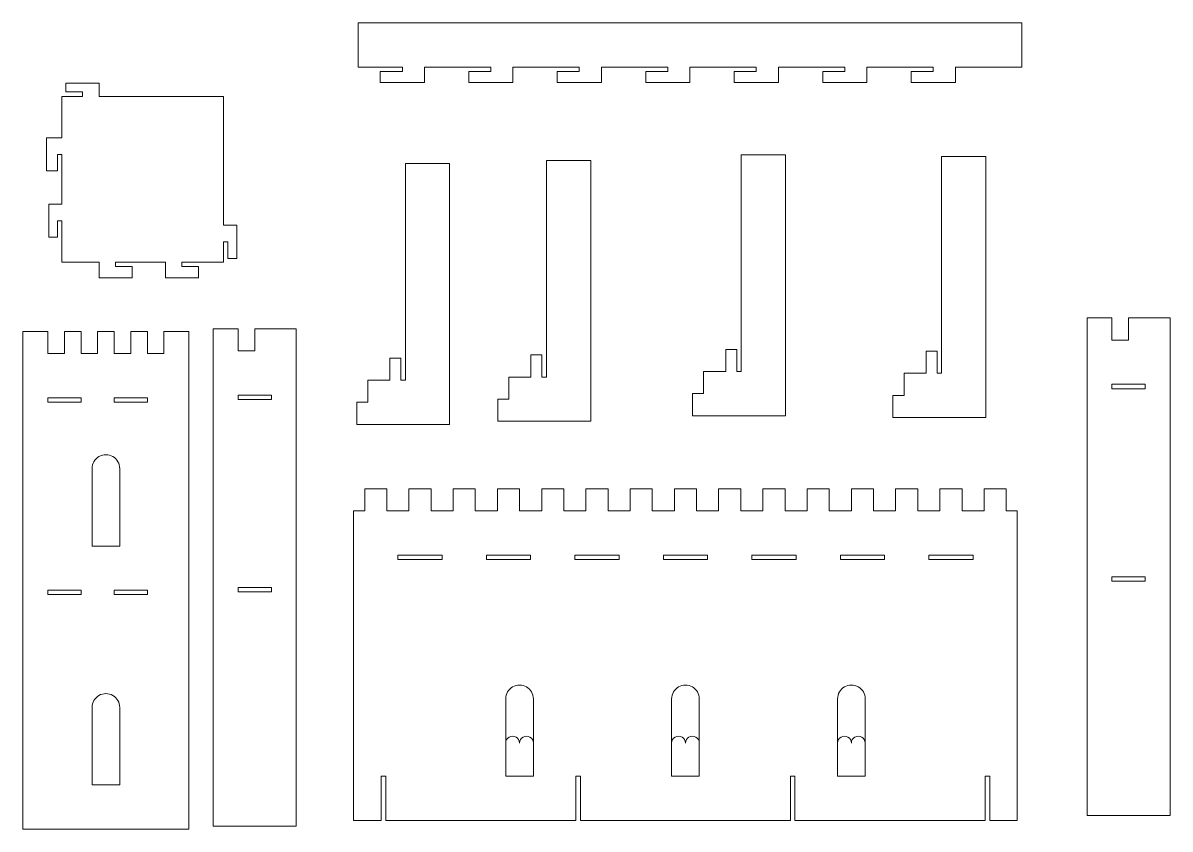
# Model space of a CAD drawing. Header units: millimetres. Extents: x -2182 to 2167, y -566 to 406.
# Drawn here: x -81 to 956, y -330 to 399 of the extents above; entities that cross this region are included whole.
import ezdxf

# ---------------------------------------------------------------- set-up
doc = ezdxf.new("R2010")
doc.units = ezdxf.units.MM
doc.header["$MEASUREMENT"] = 0
doc.layers.add('layer 1', color=7, linetype='Continuous')

msp = doc.modelspace()

# ---------------------------------------------------------------- linework, layer by layer
at = {"layer": 'layer 1', "lineweight": 9}
for points, knots in [([(821.9358, 359.0059), (821.9358, 359.0059), (821.9358, 399.0059), (821.9358, 399.0059), (821.9358, 399.0059), (821.9358, 399.0059), (221.9358, 399.0059), (221.9358, 399.0059), (221.9358, 399.0059), (221.9358, 399.0059), (221.9358, 359.0059), (221.9358, 359.0059), (221.9358, 359.0059), (221.9358, 359.0059), (261.9358, 359.0059), (261.9358, 359.0059), (261.9358, 359.0059), (261.9358, 359.0059), (261.9358, 355.0059), (261.9358, 355.0059), (261.9358, 355.0059), (261.9358, 355.0059), (241.9358, 355.0059), (241.9358, 355.0059), (241.9358, 355.0059), (241.9358, 355.0059), (241.9358, 345.0059), (241.9358, 345.0059), (241.9358, 345.0059), (241.9358, 345.0059), (281.9358, 345.0059), (281.9358, 345.0059), (281.9358, 345.0059), (281.9358, 345.0059), (281.9358, 359.0059), (281.9358, 359.0059), (281.9358, 359.0059), (281.9358, 359.0059), (341.9358, 359.0059), (341.9358, 359.0059), (341.9358, 359.0059), (341.9358, 359.0059), (341.9358, 355.0059), (341.9358, 355.0059), (341.9358, 355.0059), (341.9358, 355.0059), (321.9358, 355.0059), (321.9358, 355.0059), (321.9358, 355.0059), (321.9358, 355.0059), (321.9358, 345.0059), (321.9358, 345.0059), (321.9358, 345.0059), (321.9358, 345.0059), (361.9358, 345.0059), (361.9358, 345.0059), (361.9358, 345.0059), (361.9358, 345.0059), (361.9358, 359.0059), (361.9358, 359.0059), (361.9358, 359.0059), (361.9358, 359.0059), (421.9358, 359.0059), (421.9358, 359.0059), (421.9358, 359.0059), (421.9358, 359.0059), (421.9358, 355.0059), (421.9358, 355.0059), (421.9358, 355.0059), (421.9358, 355.0059), (401.9358, 355.0059), (401.9358, 355.0059), (401.9358, 355.0059), (401.9358, 355.0059), (401.9358, 345.0059), (401.9358, 345.0059), (401.9358, 345.0059), (401.9358, 345.0059), (441.9358, 345.0059), (441.9358, 345.0059), (441.9358, 345.0059), (441.9358, 345.0059), (441.9358, 359.0059), (441.9358, 359.0059), (441.9358, 359.0059), (441.9358, 359.0059), (501.9358, 359.0059), (501.9358, 359.0059), (501.9358, 359.0059), (501.9358, 359.0059), (501.9358, 355.0059), (501.9358, 355.0059), (501.9358, 355.0059), (501.9358, 355.0059), (481.9358, 355.0059), (481.9358, 355.0059), (481.9358, 355.0059), (481.9358, 355.0059), (481.9358, 345.0059), (481.9358, 345.0059), (481.9358, 345.0059), (481.9358, 345.0059), (521.9358, 345.0059), (521.9358, 345.0059), (521.9358, 345.0059), (521.9358, 345.0059), (521.9358, 359.0059), (521.9358, 359.0059), (521.9358, 359.0059), (521.9358, 359.0059), (581.9358, 359.0059), (581.9358, 359.0059), (581.9358, 359.0059), (581.9358, 359.0059), (581.9358, 355.0059), (581.9358, 355.0059), (581.9358, 355.0059), (581.9358, 355.0059), (561.9358, 355.0059), (561.9358, 355.0059), (561.9358, 355.0059), (561.9358, 355.0059), (561.9358, 345.0059), (561.9358, 345.0059), (561.9358, 345.0059), (561.9358, 345.0059), (601.9358, 345.0059), (601.9358, 345.0059), (601.9358, 345.0059), (601.9358, 345.0059), (601.9358, 359.0059), (601.9358, 359.0059), (601.9358, 359.0059), (601.9358, 359.0059), (661.9358, 359.0059), (661.9358, 359.0059), (661.9358, 359.0059), (661.9358, 359.0059), (661.9358, 355.0059), (661.9358, 355.0059), (661.9358, 355.0059), (661.9358, 355.0059), (641.9358, 355.0059), (641.9358, 355.0059), (641.9358, 355.0059), (641.9358, 355.0059), (641.9358, 345.0059), (641.9358, 345.0059), (641.9358, 345.0059), (641.9358, 345.0059), (681.9358, 345.0059), (681.9358, 345.0059), (681.9358, 345.0059), (681.9358, 345.0059), (681.9358, 359.0059), (681.9358, 359.0059), (681.9358, 359.0059), (681.9358, 359.0059), (741.9358, 359.0059), (741.9358, 359.0059), (741.9358, 359.0059), (741.9358, 359.0059), (741.9358, 355.0059), (741.9358, 355.0059), (741.9358, 355.0059), (741.9358, 355.0059), (721.9358, 355.0059), (721.9358, 355.0059), (721.9358, 355.0059), (721.9358, 355.0059), (721.9358, 345.0059), (721.9358, 345.0059), (721.9358, 345.0059), (721.9358, 345.0059), (761.9358, 345.0059), (761.9358, 345.0059), (761.9358, 345.0059), (761.9358, 345.0059), (761.9358, 359.0059), (761.9358, 359.0059), (761.9358, 359.0059), (761.9358, 359.0059), (821.9358, 359.0059), (821.9358, 359.0059)], [0, 0, 0, 0, 0.021276596, 0.021276596, 0.021276596, 0.021276596, 0.042553191, 0.042553191, 0.042553191, 0.042553191, 0.063829787, 0.063829787, 0.063829787, 0.063829787, 0.085106383, 0.085106383, 0.085106383, 0.085106383, 0.106382979, 0.106382979, 0.106382979, 0.106382979, 0.127659574, 0.127659574, 0.127659574, 0.127659574, 0.14893617, 0.14893617, 0.14893617, 0.14893617, 0.170212766, 0.170212766, 0.170212766, 0.170212766, 0.191489362, 0.191489362, 0.191489362, 0.191489362, 0.212765957, 0.212765957, 0.212765957, 0.212765957, 0.234042553, 0.234042553, 0.234042553, 0.234042553, 0.255319149, 0.255319149, 0.255319149, 0.255319149, 0.276595745, 0.276595745, 0.276595745, 0.276595745, 0.29787234, 0.29787234, 0.29787234, 0.29787234, 0.319148936, 0.319148936, 0.319148936, 0.319148936, 0.340425532, 0.340425532, 0.340425532, 0.340425532, 0.361702128, 0.361702128, 0.361702128, 0.361702128, 0.382978723, 0.382978723, 0.382978723, 0.382978723, 0.404255319, 0.404255319, 0.404255319, 0.404255319, 0.425531915, 0.425531915, 0.425531915, 0.425531915, 0.446808511, 0.446808511, 0.446808511, 0.446808511, 0.468085106, 0.468085106, 0.468085106, 0.468085106, 0.489361702, 0.489361702, 0.489361702, 0.489361702, 0.510638298, 0.510638298, 0.510638298, 0.510638298, 0.531914894, 0.531914894, 0.531914894, 0.531914894, 0.553191489, 0.553191489, 0.553191489, 0.553191489, 0.574468085, 0.574468085, 0.574468085, 0.574468085, 0.595744681, 0.595744681, 0.595744681, 0.595744681, 0.617021277, 0.617021277, 0.617021277, 0.617021277, 0.638297872, 0.638297872, 0.638297872, 0.638297872, 0.659574468, 0.659574468, 0.659574468, 0.659574468, 0.680851064, 0.680851064, 0.680851064, 0.680851064, 0.70212766, 0.70212766, 0.70212766, 0.70212766, 0.723404255, 0.723404255, 0.723404255, 0.723404255, 0.744680851, 0.744680851, 0.744680851, 0.744680851, 0.765957447, 0.765957447, 0.765957447, 0.765957447, 0.787234043, 0.787234043, 0.787234043, 0.787234043, 0.808510638, 0.808510638, 0.808510638, 0.808510638, 0.829787234, 0.829787234, 0.829787234, 0.829787234, 0.85106383, 0.85106383, 0.85106383, 0.85106383, 0.872340426, 0.872340426, 0.872340426, 0.872340426, 0.893617021, 0.893617021, 0.893617021, 0.893617021, 0.914893617, 0.914893617, 0.914893617, 0.914893617, 0.936170213, 0.936170213, 0.936170213, 0.936170213, 0.957446809, 0.957446809, 0.957446809, 0.957446809, 1, 1, 1, 1]), ([(100.2419, 332.6045), (100.2419, 332.6045), (-12.2581, 332.6045), (-12.2581, 332.6045), (-12.2581, 332.6045), (-12.2581, 332.6045), (-12.2581, 344.6045), (-12.2581, 344.6045), (-12.2581, 344.6045), (-12.2581, 344.6045), (-42.2581, 344.6045), (-42.2581, 344.6045), (-42.2581, 344.6045), (-42.2581, 344.6045), (-42.2581, 336.6045), (-42.2581, 336.6045), (-42.2581, 336.6045), (-42.2581, 336.6045), (-27.2581, 336.6045), (-27.2581, 336.6045), (-27.2581, 336.6045), (-27.2581, 336.6045), (-27.2581, 332.6045), (-27.2581, 332.6045), (-27.2581, 332.6045), (-27.2581, 332.6045), (-45.7581, 332.6045), (-45.7581, 332.6045), (-45.7581, 332.6045), (-45.7581, 332.6045), (-45.7581, 295.1045), (-45.7581, 295.1045), (-45.7581, 295.1045), (-45.7581, 295.1045), (-59.7581, 295.1045), (-59.7581, 295.1045), (-59.7581, 295.1045), (-59.7581, 295.1045), (-59.7581, 265.1045), (-59.7581, 265.1045), (-59.7581, 265.1045), (-59.7581, 265.1045), (-49.7581, 265.1045), (-49.7581, 265.1045), (-49.7581, 265.1045), (-49.7581, 265.1045), (-49.7581, 280.1045), (-49.7581, 280.1045), (-49.7581, 280.1045), (-49.7581, 280.1045), (-45.7581, 280.1045), (-45.7581, 280.1045), (-45.7581, 280.1045), (-45.7581, 280.1045), (-45.7581, 235.1045), (-45.7581, 235.1045), (-45.7581, 235.1045), (-45.7581, 235.1045), (-57.7581, 235.1045), (-57.7581, 235.1045), (-57.7581, 235.1045), (-57.7581, 235.1045), (-57.7581, 205.1045), (-57.7581, 205.1045), (-57.7581, 205.1045), (-57.7581, 205.1045), (-49.7581, 205.1045), (-49.7581, 205.1045), (-49.7581, 205.1045), (-49.7581, 205.1045), (-49.7581, 220.1045), (-49.7581, 220.1045), (-49.7581, 220.1045), (-49.7581, 220.1045), (-45.7581, 220.1045), (-45.7581, 220.1045), (-45.7581, 220.1045), (-45.7581, 220.1045), (-45.7581, 182.6045), (-45.7581, 182.6045), (-45.7581, 182.6045), (-45.7581, 182.6045), (-12.2581, 182.6045), (-12.2581, 182.6045), (-12.2581, 182.6045), (-12.2581, 182.6045), (-12.2581, 168.6045), (-12.2581, 168.6045), (-12.2581, 168.6045), (-12.2581, 168.6045), (17.7419, 168.6045), (17.7419, 168.6045), (17.7419, 168.6045), (17.7419, 168.6045), (17.7419, 178.6045), (17.7419, 178.6045), (17.7419, 178.6045), (17.7419, 178.6045), (2.7419, 178.6045), (2.7419, 178.6045), (2.7419, 178.6045), (2.7419, 178.6045), (2.7419, 182.6045), (2.7419, 182.6045), (2.7419, 182.6045), (2.7419, 182.6045), (47.7419, 182.6045), (47.7419, 182.6045), (47.7419, 182.6045), (47.7419, 182.6045), (47.7419, 168.6045), (47.7419, 168.6045), (47.7419, 168.6045), (47.7419, 168.6045), (77.7419, 168.6045), (77.7419, 168.6045), (77.7419, 168.6045), (77.7419, 168.6045), (77.7419, 178.6045), (77.7419, 178.6045), (77.7419, 178.6045), (77.7419, 178.6045), (62.7419, 178.6045), (62.7419, 178.6045), (62.7419, 178.6045), (62.7419, 178.6045), (62.7419, 182.6045), (62.7419, 182.6045), (62.7419, 182.6045), (62.7419, 182.6045), (100.2419, 182.6045), (100.2419, 182.6045), (100.2419, 182.6045), (100.2419, 182.6045), (100.2419, 201.1045), (100.2419, 201.1045), (100.2419, 201.1045), (100.2419, 201.1045), (104.2419, 201.1045), (104.2419, 201.1045), (104.2419, 201.1045), (104.2419, 201.1045), (104.2419, 186.1045), (104.2419, 186.1045), (104.2419, 186.1045), (104.2419, 186.1045), (112.2419, 186.1045), (112.2419, 186.1045), (112.2419, 186.1045), (112.2419, 186.1045), (112.2419, 216.1045), (112.2419, 216.1045), (112.2419, 216.1045), (112.2419, 216.1045), (100.2419, 216.1045), (100.2419, 216.1045), (100.2419, 216.1045), (100.2419, 216.1045), (100.2419, 332.6045), (100.2419, 332.6045)], [0, 0, 0, 0, 0.024390244, 0.024390244, 0.024390244, 0.024390244, 0.048780488, 0.048780488, 0.048780488, 0.048780488, 0.073170732, 0.073170732, 0.073170732, 0.073170732, 0.097560976, 0.097560976, 0.097560976, 0.097560976, 0.12195122, 0.12195122, 0.12195122, 0.12195122, 0.146341463, 0.146341463, 0.146341463, 0.146341463, 0.170731707, 0.170731707, 0.170731707, 0.170731707, 0.195121951, 0.195121951, 0.195121951, 0.195121951, 0.219512195, 0.219512195, 0.219512195, 0.219512195, 0.243902439, 0.243902439, 0.243902439, 0.243902439, 0.268292683, 0.268292683, 0.268292683, 0.268292683, 0.292682927, 0.292682927, 0.292682927, 0.292682927, 0.317073171, 0.317073171, 0.317073171, 0.317073171, 0.341463415, 0.341463415, 0.341463415, 0.341463415, 0.365853659, 0.365853659, 0.365853659, 0.365853659, 0.390243902, 0.390243902, 0.390243902, 0.390243902, 0.414634146, 0.414634146, 0.414634146, 0.414634146, 0.43902439, 0.43902439, 0.43902439, 0.43902439, 0.463414634, 0.463414634, 0.463414634, 0.463414634, 0.487804878, 0.487804878, 0.487804878, 0.487804878, 0.512195122, 0.512195122, 0.512195122, 0.512195122, 0.536585366, 0.536585366, 0.536585366, 0.536585366, 0.56097561, 0.56097561, 0.56097561, 0.56097561, 0.585365854, 0.585365854, 0.585365854, 0.585365854, 0.609756098, 0.609756098, 0.609756098, 0.609756098, 0.634146341, 0.634146341, 0.634146341, 0.634146341, 0.658536585, 0.658536585, 0.658536585, 0.658536585, 0.682926829, 0.682926829, 0.682926829, 0.682926829, 0.707317073, 0.707317073, 0.707317073, 0.707317073, 0.731707317, 0.731707317, 0.731707317, 0.731707317, 0.756097561, 0.756097561, 0.756097561, 0.756097561, 0.780487805, 0.780487805, 0.780487805, 0.780487805, 0.804878049, 0.804878049, 0.804878049, 0.804878049, 0.829268293, 0.829268293, 0.829268293, 0.829268293, 0.853658537, 0.853658537, 0.853658537, 0.853658537, 0.87804878, 0.87804878, 0.87804878, 0.87804878, 0.902439024, 0.902439024, 0.902439024, 0.902439024, 0.926829268, 0.926829268, 0.926829268, 0.926829268, 0.951219512, 0.951219512, 0.951219512, 0.951219512, 1, 1, 1, 1]), ([(262.6624, 75.9715), (262.6624, 75.9715), (264.6624, 75.9715), (264.6624, 75.9715), (264.6624, 75.9715), (264.6624, 75.9715), (260.6624, 75.9715), (260.6624, 75.9715), (260.6624, 75.9715), (260.6624, 75.9715), (260.6624, 95.9715), (260.6624, 95.9715), (260.6624, 95.9715), (260.6624, 95.9715), (250.6624, 95.9715), (250.6624, 95.9715), (250.6624, 95.9715), (250.6624, 95.9715), (250.6624, 75.9715), (250.6624, 75.9715), (250.6624, 75.9715), (250.6624, 75.9715), (230.6624, 75.9715), (230.6624, 75.9715), (230.6624, 75.9715), (230.6624, 75.9715), (230.6624, 55.9715), (230.6624, 55.9715), (230.6624, 55.9715), (230.6624, 55.9715), (220.6624, 55.9715), (220.6624, 55.9715), (220.6624, 55.9715), (220.6624, 55.9715), (220.6624, 35.9715), (220.6624, 35.9715), (220.6624, 35.9715), (220.6624, 35.9715), (262.6624, 35.9715), (262.6624, 35.9715), (262.6624, 35.9715), (262.6624, 35.9715), (264.6624, 35.9715), (264.6624, 35.9715), (264.6624, 35.9715), (264.6624, 35.9715), (304.6624, 35.9715), (304.6624, 35.9715), (304.6624, 35.9715), (304.6624, 35.9715), (304.6624, 271.9715), (304.6624, 271.9715), (304.6624, 271.9715), (304.6624, 271.9715), (264.6624, 271.9715), (264.6624, 271.9715), (264.6624, 271.9715), (264.6624, 271.9715), (264.6624, 95.9715), (264.6624, 95.9715), (264.6624, 95.9715), (264.6624, 95.9715), (264.6624, 75.9715), (264.6624, 75.9715), (264.6624, 75.9715), (264.6624, 75.9715), (262.6624, 75.9715), (262.6624, 75.9715)], [0, 0, 0, 0, 0.055555556, 0.055555556, 0.055555556, 0.055555556, 0.111111111, 0.111111111, 0.111111111, 0.111111111, 0.166666667, 0.166666667, 0.166666667, 0.166666667, 0.222222222, 0.222222222, 0.222222222, 0.222222222, 0.277777778, 0.277777778, 0.277777778, 0.277777778, 0.333333333, 0.333333333, 0.333333333, 0.333333333, 0.388888889, 0.388888889, 0.388888889, 0.388888889, 0.444444444, 0.444444444, 0.444444444, 0.444444444, 0.5, 0.5, 0.5, 0.5, 0.555555556, 0.555555556, 0.555555556, 0.555555556, 0.611111111, 0.611111111, 0.611111111, 0.611111111, 0.666666667, 0.666666667, 0.666666667, 0.666666667, 0.722222222, 0.722222222, 0.722222222, 0.722222222, 0.777777778, 0.777777778, 0.777777778, 0.777777778, 0.833333333, 0.833333333, 0.833333333, 0.833333333, 0.888888889, 0.888888889, 0.888888889, 0.888888889, 1, 1, 1, 1]), ([(390.1891, 78.7255), (390.1891, 78.7255), (392.1891, 78.7255), (392.1891, 78.7255), (392.1891, 78.7255), (392.1891, 78.7255), (388.1891, 78.7255), (388.1891, 78.7255), (388.1891, 78.7255), (388.1891, 78.7255), (388.1891, 98.7255), (388.1891, 98.7255), (388.1891, 98.7255), (388.1891, 98.7255), (378.1891, 98.7255), (378.1891, 98.7255), (378.1891, 98.7255), (378.1891, 98.7255), (378.1891, 78.7255), (378.1891, 78.7255), (378.1891, 78.7255), (378.1891, 78.7255), (358.1891, 78.7255), (358.1891, 78.7255), (358.1891, 78.7255), (358.1891, 78.7255), (358.1891, 58.7255), (358.1891, 58.7255), (358.1891, 58.7255), (358.1891, 58.7255), (348.1891, 58.7255), (348.1891, 58.7255), (348.1891, 58.7255), (348.1891, 58.7255), (348.1891, 38.7255), (348.1891, 38.7255), (348.1891, 38.7255), (348.1891, 38.7255), (390.1891, 38.7255), (390.1891, 38.7255), (390.1891, 38.7255), (390.1891, 38.7255), (392.1891, 38.7255), (392.1891, 38.7255), (392.1891, 38.7255), (392.1891, 38.7255), (432.1891, 38.7255), (432.1891, 38.7255), (432.1891, 38.7255), (432.1891, 38.7255), (432.1891, 274.7255), (432.1891, 274.7255), (432.1891, 274.7255), (432.1891, 274.7255), (392.1891, 274.7255), (392.1891, 274.7255), (392.1891, 274.7255), (392.1891, 274.7255), (392.1891, 98.7255), (392.1891, 98.7255), (392.1891, 98.7255), (392.1891, 98.7255), (392.1891, 78.7255), (392.1891, 78.7255), (392.1891, 78.7255), (392.1891, 78.7255), (390.1891, 78.7255), (390.1891, 78.7255)], [0, 0, 0, 0, 0.055555556, 0.055555556, 0.055555556, 0.055555556, 0.111111111, 0.111111111, 0.111111111, 0.111111111, 0.166666667, 0.166666667, 0.166666667, 0.166666667, 0.222222222, 0.222222222, 0.222222222, 0.222222222, 0.277777778, 0.277777778, 0.277777778, 0.277777778, 0.333333333, 0.333333333, 0.333333333, 0.333333333, 0.388888889, 0.388888889, 0.388888889, 0.388888889, 0.444444444, 0.444444444, 0.444444444, 0.444444444, 0.5, 0.5, 0.5, 0.5, 0.555555556, 0.555555556, 0.555555556, 0.555555556, 0.611111111, 0.611111111, 0.611111111, 0.611111111, 0.666666667, 0.666666667, 0.666666667, 0.666666667, 0.722222222, 0.722222222, 0.722222222, 0.722222222, 0.777777778, 0.777777778, 0.777777778, 0.777777778, 0.833333333, 0.833333333, 0.833333333, 0.833333333, 0.888888889, 0.888888889, 0.888888889, 0.888888889, 1, 1, 1, 1]), ([(566.2958, 83.8055), (566.2958, 83.8055), (568.2958, 83.8055), (568.2958, 83.8055), (568.2958, 83.8055), (568.2958, 83.8055), (564.2958, 83.8055), (564.2958, 83.8055), (564.2958, 83.8055), (564.2958, 83.8055), (564.2958, 103.8055), (564.2958, 103.8055), (564.2958, 103.8055), (564.2958, 103.8055), (554.2958, 103.8055), (554.2958, 103.8055), (554.2958, 103.8055), (554.2958, 103.8055), (554.2958, 83.8055), (554.2958, 83.8055), (554.2958, 83.8055), (554.2958, 83.8055), (534.2958, 83.8055), (534.2958, 83.8055), (534.2958, 83.8055), (534.2958, 83.8055), (534.2958, 63.8055), (534.2958, 63.8055), (534.2958, 63.8055), (534.2958, 63.8055), (524.2958, 63.8055), (524.2958, 63.8055), (524.2958, 63.8055), (524.2958, 63.8055), (524.2958, 43.8055), (524.2958, 43.8055), (524.2958, 43.8055), (524.2958, 43.8055), (566.2958, 43.8055), (566.2958, 43.8055), (566.2958, 43.8055), (566.2958, 43.8055), (568.2958, 43.8055), (568.2958, 43.8055), (568.2958, 43.8055), (568.2958, 43.8055), (608.2958, 43.8055), (608.2958, 43.8055), (608.2958, 43.8055), (608.2958, 43.8055), (608.2958, 279.8055), (608.2958, 279.8055), (608.2958, 279.8055), (608.2958, 279.8055), (568.2958, 279.8055), (568.2958, 279.8055), (568.2958, 279.8055), (568.2958, 279.8055), (568.2958, 103.8055), (568.2958, 103.8055), (568.2958, 103.8055), (568.2958, 103.8055), (568.2958, 83.8055), (568.2958, 83.8055), (568.2958, 83.8055), (568.2958, 83.8055), (566.2958, 83.8055), (566.2958, 83.8055)], [0, 0, 0, 0, 0.055555556, 0.055555556, 0.055555556, 0.055555556, 0.111111111, 0.111111111, 0.111111111, 0.111111111, 0.166666667, 0.166666667, 0.166666667, 0.166666667, 0.222222222, 0.222222222, 0.222222222, 0.222222222, 0.277777778, 0.277777778, 0.277777778, 0.277777778, 0.333333333, 0.333333333, 0.333333333, 0.333333333, 0.388888889, 0.388888889, 0.388888889, 0.388888889, 0.444444444, 0.444444444, 0.444444444, 0.444444444, 0.5, 0.5, 0.5, 0.5, 0.555555556, 0.555555556, 0.555555556, 0.555555556, 0.611111111, 0.611111111, 0.611111111, 0.611111111, 0.666666667, 0.666666667, 0.666666667, 0.666666667, 0.722222222, 0.722222222, 0.722222222, 0.722222222, 0.777777778, 0.777777778, 0.777777778, 0.777777778, 0.833333333, 0.833333333, 0.833333333, 0.833333333, 0.888888889, 0.888888889, 0.888888889, 0.888888889, 1, 1, 1, 1]), ([(747.4825, 82.1121), (747.4825, 82.1121), (749.4825, 82.1121), (749.4825, 82.1121), (749.4825, 82.1121), (749.4825, 82.1121), (745.4825, 82.1121), (745.4825, 82.1121), (745.4825, 82.1121), (745.4825, 82.1121), (745.4825, 102.1121), (745.4825, 102.1121), (745.4825, 102.1121), (745.4825, 102.1121), (735.4825, 102.1121), (735.4825, 102.1121), (735.4825, 102.1121), (735.4825, 102.1121), (735.4825, 82.1121), (735.4825, 82.1121), (735.4825, 82.1121), (735.4825, 82.1121), (715.4825, 82.1121), (715.4825, 82.1121), (715.4825, 82.1121), (715.4825, 82.1121), (715.4825, 62.1121), (715.4825, 62.1121), (715.4825, 62.1121), (715.4825, 62.1121), (705.4825, 62.1121), (705.4825, 62.1121), (705.4825, 62.1121), (705.4825, 62.1121), (705.4825, 42.1121), (705.4825, 42.1121), (705.4825, 42.1121), (705.4825, 42.1121), (747.4825, 42.1121), (747.4825, 42.1121), (747.4825, 42.1121), (747.4825, 42.1121), (749.4825, 42.1121), (749.4825, 42.1121), (749.4825, 42.1121), (749.4825, 42.1121), (789.4825, 42.1121), (789.4825, 42.1121), (789.4825, 42.1121), (789.4825, 42.1121), (789.4825, 278.1121), (789.4825, 278.1121), (789.4825, 278.1121), (789.4825, 278.1121), (749.4825, 278.1121), (749.4825, 278.1121), (749.4825, 278.1121), (749.4825, 278.1121), (749.4825, 102.1121), (749.4825, 102.1121), (749.4825, 102.1121), (749.4825, 102.1121), (749.4825, 82.1121), (749.4825, 82.1121), (749.4825, 82.1121), (749.4825, 82.1121), (747.4825, 82.1121), (747.4825, 82.1121)], [0, 0, 0, 0, 0.055555556, 0.055555556, 0.055555556, 0.055555556, 0.111111111, 0.111111111, 0.111111111, 0.111111111, 0.166666667, 0.166666667, 0.166666667, 0.166666667, 0.222222222, 0.222222222, 0.222222222, 0.222222222, 0.277777778, 0.277777778, 0.277777778, 0.277777778, 0.333333333, 0.333333333, 0.333333333, 0.333333333, 0.388888889, 0.388888889, 0.388888889, 0.388888889, 0.444444444, 0.444444444, 0.444444444, 0.444444444, 0.5, 0.5, 0.5, 0.5, 0.555555556, 0.555555556, 0.555555556, 0.555555556, 0.611111111, 0.611111111, 0.611111111, 0.611111111, 0.666666667, 0.666666667, 0.666666667, 0.666666667, 0.722222222, 0.722222222, 0.722222222, 0.722222222, 0.777777778, 0.777777778, 0.777777778, 0.777777778, 0.833333333, 0.833333333, 0.833333333, 0.833333333, 0.888888889, 0.888888889, 0.888888889, 0.888888889, 1, 1, 1, 1]), ([(880.9659, 132.1603), (880.9659, 132.1603), (903.4659, 132.1603), (903.4659, 132.1603), (903.4659, 132.1603), (903.4659, 132.1603), (903.4659, 112.1603), (903.4659, 112.1603), (903.4659, 112.1603), (903.4659, 112.1603), (918.4659, 112.1603), (918.4659, 112.1603), (918.4659, 112.1603), (918.4659, 112.1603), (918.4659, 132.1603), (918.4659, 132.1603), (918.4659, 132.1603), (918.4659, 132.1603), (955.9659, 132.1603), (955.9659, 132.1603), (955.9659, 132.1603), (955.9659, 132.1603), (955.9659, -317.8397), (955.9659, -317.8397), (955.9659, -317.8397), (955.9659, -317.8397), (880.9659, -317.8397), (880.9659, -317.8397), (880.9659, -317.8397), (880.9659, -317.8397), (880.9659, 132.1603), (880.9659, 132.1603)], [0, 0, 0, 0, 0.111111111, 0.111111111, 0.111111111, 0.111111111, 0.222222222, 0.222222222, 0.222222222, 0.222222222, 0.333333333, 0.333333333, 0.333333333, 0.333333333, 0.444444444, 0.444444444, 0.444444444, 0.444444444, 0.555555556, 0.555555556, 0.555555556, 0.555555556, 0.666666667, 0.666666667, 0.666666667, 0.666666667, 0.777777778, 0.777777778, 0.777777778, 0.777777778, 1, 1, 1, 1]), ([(-81.0475, 119.9406), (-81.0475, 119.9406), (-58.5475, 119.9406), (-58.5475, 119.9406), (-58.5475, 119.9406), (-58.5475, 119.9406), (-58.5475, 99.9406), (-58.5475, 99.9406), (-58.5475, 99.9406), (-58.5475, 99.9406), (-43.5475, 99.9406), (-43.5475, 99.9406), (-43.5475, 99.9406), (-43.5475, 99.9406), (-43.5475, 119.9406), (-43.5475, 119.9406), (-43.5475, 119.9406), (-43.5475, 119.9406), (-28.5475, 119.9406), (-28.5475, 119.9406), (-28.5475, 119.9406), (-28.5475, 119.9406), (-28.5475, 99.9406), (-28.5475, 99.9406), (-28.5475, 99.9406), (-28.5475, 99.9406), (-13.5475, 99.9406), (-13.5475, 99.9406), (-13.5475, 99.9406), (-13.5475, 99.9406), (-13.5475, 119.9406), (-13.5475, 119.9406), (-13.5475, 119.9406), (-13.5475, 119.9406), (1.4525, 119.9406), (1.4525, 119.9406), (1.4525, 119.9406), (1.4525, 119.9406), (1.4525, 99.9406), (1.4525, 99.9406), (1.4525, 99.9406), (1.4525, 99.9406), (16.4525, 99.9406), (16.4525, 99.9406), (16.4525, 99.9406), (16.4525, 99.9406), (16.4525, 119.9406), (16.4525, 119.9406), (16.4525, 119.9406), (16.4525, 119.9406), (31.4525, 119.9406), (31.4525, 119.9406), (31.4525, 119.9406), (31.4525, 119.9406), (31.4525, 99.9406), (31.4525, 99.9406), (31.4525, 99.9406), (31.4525, 99.9406), (46.4525, 99.9406), (46.4525, 99.9406), (46.4525, 99.9406), (46.4525, 99.9406), (46.4525, 119.9406), (46.4525, 119.9406), (46.4525, 119.9406), (46.4525, 119.9406), (68.9525, 119.9406), (68.9525, 119.9406), (68.9525, 119.9406), (68.9525, 119.9406), (68.9525, -330.0594), (68.9525, -330.0594), (68.9525, -330.0594), (68.9525, -330.0594), (-81.0475, -330.0594), (-81.0475, -330.0594), (-81.0475, -330.0594), (-81.0475, -330.0594), (-81.0475, 119.9406), (-81.0475, 119.9406)], [0, 0, 0, 0, 0.047619048, 0.047619048, 0.047619048, 0.047619048, 0.095238095, 0.095238095, 0.095238095, 0.095238095, 0.142857143, 0.142857143, 0.142857143, 0.142857143, 0.19047619, 0.19047619, 0.19047619, 0.19047619, 0.238095238, 0.238095238, 0.238095238, 0.238095238, 0.285714286, 0.285714286, 0.285714286, 0.285714286, 0.333333333, 0.333333333, 0.333333333, 0.333333333, 0.380952381, 0.380952381, 0.380952381, 0.380952381, 0.428571429, 0.428571429, 0.428571429, 0.428571429, 0.476190476, 0.476190476, 0.476190476, 0.476190476, 0.523809524, 0.523809524, 0.523809524, 0.523809524, 0.571428571, 0.571428571, 0.571428571, 0.571428571, 0.619047619, 0.619047619, 0.619047619, 0.619047619, 0.666666667, 0.666666667, 0.666666667, 0.666666667, 0.714285714, 0.714285714, 0.714285714, 0.714285714, 0.761904762, 0.761904762, 0.761904762, 0.761904762, 0.80952381, 0.80952381, 0.80952381, 0.80952381, 0.857142857, 0.857142857, 0.857142857, 0.857142857, 0.904761905, 0.904761905, 0.904761905, 0.904761905, 1, 1, 1, 1]), ([(91.0258, 122.4136), (91.0258, 122.4136), (113.5258, 122.4136), (113.5258, 122.4136), (113.5258, 122.4136), (113.5258, 122.4136), (113.5258, 102.4136), (113.5258, 102.4136), (113.5258, 102.4136), (113.5258, 102.4136), (128.5258, 102.4136), (128.5258, 102.4136), (128.5258, 102.4136), (128.5258, 102.4136), (128.5258, 122.4136), (128.5258, 122.4136), (128.5258, 122.4136), (128.5258, 122.4136), (166.0258, 122.4136), (166.0258, 122.4136), (166.0258, 122.4136), (166.0258, 122.4136), (166.0258, -327.5864), (166.0258, -327.5864), (166.0258, -327.5864), (166.0258, -327.5864), (91.0258, -327.5864), (91.0258, -327.5864), (91.0258, -327.5864), (91.0258, -327.5864), (91.0258, 122.4136), (91.0258, 122.4136)], [0, 0, 0, 0, 0.111111111, 0.111111111, 0.111111111, 0.111111111, 0.222222222, 0.222222222, 0.222222222, 0.222222222, 0.333333333, 0.333333333, 0.333333333, 0.333333333, 0.444444444, 0.444444444, 0.444444444, 0.444444444, 0.555555556, 0.555555556, 0.555555556, 0.555555556, 0.666666667, 0.666666667, 0.666666667, 0.666666667, 0.777777778, 0.777777778, 0.777777778, 0.777777778, 1, 1, 1, 1]), ([(217.8989, -42.3281), (217.8989, -42.3281), (227.8989, -42.3281), (227.8989, -42.3281), (227.8989, -42.3281), (227.8989, -42.3281), (227.8989, -22.3281), (227.8989, -22.3281), (227.8989, -22.3281), (227.8989, -22.3281), (247.8989, -22.3281), (247.8989, -22.3281), (247.8989, -22.3281), (247.8989, -22.3281), (247.8989, -42.3281), (247.8989, -42.3281), (247.8989, -42.3281), (247.8989, -42.3281), (267.8989, -42.3281), (267.8989, -42.3281), (267.8989, -42.3281), (267.8989, -42.3281), (267.8989, -22.3281), (267.8989, -22.3281), (267.8989, -22.3281), (267.8989, -22.3281), (287.8989, -22.3281), (287.8989, -22.3281), (287.8989, -22.3281), (287.8989, -22.3281), (287.8989, -42.3281), (287.8989, -42.3281), (287.8989, -42.3281), (287.8989, -42.3281), (307.8989, -42.3281), (307.8989, -42.3281), (307.8989, -42.3281), (307.8989, -42.3281), (307.8989, -22.3281), (307.8989, -22.3281), (307.8989, -22.3281), (307.8989, -22.3281), (327.8989, -22.3281), (327.8989, -22.3281), (327.8989, -22.3281), (327.8989, -22.3281), (327.8989, -42.3281), (327.8989, -42.3281), (327.8989, -42.3281), (327.8989, -42.3281), (347.8989, -42.3281), (347.8989, -42.3281), (347.8989, -42.3281), (347.8989, -42.3281), (347.8989, -22.3281), (347.8989, -22.3281), (347.8989, -22.3281), (347.8989, -22.3281), (367.8989, -22.3281), (367.8989, -22.3281), (367.8989, -22.3281), (367.8989, -22.3281), (367.8989, -42.3281), (367.8989, -42.3281), (367.8989, -42.3281), (367.8989, -42.3281), (387.8989, -42.3281), (387.8989, -42.3281), (387.8989, -42.3281), (387.8989, -42.3281), (387.8989, -22.3281), (387.8989, -22.3281), (387.8989, -22.3281), (387.8989, -22.3281), (407.8989, -22.3281), (407.8989, -22.3281), (407.8989, -22.3281), (407.8989, -22.3281), (407.8989, -42.3281), (407.8989, -42.3281), (407.8989, -42.3281), (407.8989, -42.3281), (427.8989, -42.3281), (427.8989, -42.3281), (427.8989, -42.3281), (427.8989, -42.3281), (427.8989, -22.3281), (427.8989, -22.3281), (427.8989, -22.3281), (427.8989, -22.3281), (447.8989, -22.3281), (447.8989, -22.3281), (447.8989, -22.3281), (447.8989, -22.3281), (447.8989, -42.3281), (447.8989, -42.3281), (447.8989, -42.3281), (447.8989, -42.3281), (467.8989, -42.3281), (467.8989, -42.3281), (467.8989, -42.3281), (467.8989, -42.3281), (467.8989, -22.3281), (467.8989, -22.3281), (467.8989, -22.3281), (467.8989, -22.3281), (487.8989, -22.3281), (487.8989, -22.3281), (487.8989, -22.3281), (487.8989, -22.3281), (487.8989, -42.3281), (487.8989, -42.3281), (487.8989, -42.3281), (487.8989, -42.3281), (507.8989, -42.3281), (507.8989, -42.3281), (507.8989, -42.3281), (507.8989, -42.3281), (507.8989, -22.3281), (507.8989, -22.3281), (507.8989, -22.3281), (507.8989, -22.3281), (527.8989, -22.3281), (527.8989, -22.3281), (527.8989, -22.3281), (527.8989, -22.3281), (527.8989, -42.3281), (527.8989, -42.3281), (527.8989, -42.3281), (527.8989, -42.3281), (547.8989, -42.3281), (547.8989, -42.3281), (547.8989, -42.3281), (547.8989, -42.3281), (547.8989, -22.3281), (547.8989, -22.3281), (547.8989, -22.3281), (547.8989, -22.3281), (567.8989, -22.3281), (567.8989, -22.3281), (567.8989, -22.3281), (567.8989, -22.3281), (567.8989, -42.3281), (567.8989, -42.3281), (567.8989, -42.3281), (567.8989, -42.3281), (587.8989, -42.3281), (587.8989, -42.3281), (587.8989, -42.3281), (587.8989, -42.3281), (587.8989, -22.3281), (587.8989, -22.3281), (587.8989, -22.3281), (587.8989, -22.3281), (607.8989, -22.3281), (607.8989, -22.3281), (607.8989, -22.3281), (607.8989, -22.3281), (607.8989, -42.3281), (607.8989, -42.3281), (607.8989, -42.3281), (607.8989, -42.3281), (627.8989, -42.3281), (627.8989, -42.3281), (627.8989, -42.3281), (627.8989, -42.3281), (627.8989, -22.3281), (627.8989, -22.3281), (627.8989, -22.3281), (627.8989, -22.3281), (647.8989, -22.3281), (647.8989, -22.3281), (647.8989, -22.3281), (647.8989, -22.3281), (647.8989, -42.3281), (647.8989, -42.3281), (647.8989, -42.3281), (647.8989, -42.3281), (667.8989, -42.3281), (667.8989, -42.3281), (667.8989, -42.3281), (667.8989, -42.3281), (667.8989, -22.3281), (667.8989, -22.3281), (667.8989, -22.3281), (667.8989, -22.3281), (687.8989, -22.3281), (687.8989, -22.3281), (687.8989, -22.3281), (687.8989, -22.3281), (687.8989, -42.3281), (687.8989, -42.3281), (687.8989, -42.3281), (687.8989, -42.3281), (707.8989, -42.3281), (707.8989, -42.3281), (707.8989, -42.3281), (707.8989, -42.3281), (707.8989, -22.3281), (707.8989, -22.3281), (707.8989, -22.3281), (707.8989, -22.3281), (727.8989, -22.3281), (727.8989, -22.3281), (727.8989, -22.3281), (727.8989, -22.3281), (727.8989, -42.3281), (727.8989, -42.3281), (727.8989, -42.3281), (727.8989, -42.3281), (747.8989, -42.3281), (747.8989, -42.3281), (747.8989, -42.3281), (747.8989, -42.3281), (747.8989, -22.3281), (747.8989, -22.3281), (747.8989, -22.3281), (747.8989, -22.3281), (767.8989, -22.3281), (767.8989, -22.3281), (767.8989, -22.3281), (767.8989, -22.3281), (767.8989, -42.3281), (767.8989, -42.3281), (767.8989, -42.3281), (767.8989, -42.3281), (787.8988, -42.3281), (787.8988, -42.3281), (787.8988, -42.3281), (787.8988, -42.3281), (787.8988, -22.3281), (787.8988, -22.3281), (787.8988, -22.3281), (787.8988, -22.3281), (807.8988, -22.3281), (807.8988, -22.3281), (807.8988, -22.3281), (807.8988, -22.3281), (807.8988, -42.3281), (807.8988, -42.3281), (807.8988, -42.3281), (807.8988, -42.3281), (817.8988, -42.3281), (817.8988, -42.3281), (817.8988, -42.3281), (817.8988, -42.3281), (817.8988, -322.3281), (817.8988, -322.3281), (817.8988, -322.3281), (817.8988, -322.3281), (792.8988, -322.3281), (792.8988, -322.3281), (792.8988, -322.3281), (792.8988, -322.3281), (792.8988, -282.3281), (792.8988, -282.3281), (792.8988, -282.3281), (792.8988, -282.3281), (788.8988, -282.3281), (788.8988, -282.3281), (788.8988, -282.3281), (788.8988, -282.3281), (788.8988, -322.3281), (788.8988, -322.3281), (788.8988, -322.3281), (788.8988, -322.3281), (616.8989, -322.3281), (616.8989, -322.3281), (616.8989, -322.3281), (616.8989, -322.3281), (616.8989, -282.3281), (616.8989, -282.3281), (616.8989, -282.3281), (616.8989, -282.3281), (612.8989, -282.3281), (612.8989, -282.3281), (612.8989, -282.3281), (612.8989, -282.3281), (612.8989, -322.3281), (612.8989, -322.3281), (612.8989, -322.3281), (612.8989, -322.3281), (422.8989, -322.3281), (422.8989, -322.3281), (422.8989, -322.3281), (422.8989, -322.3281), (422.8989, -282.3281), (422.8989, -282.3281), (422.8989, -282.3281), (422.8989, -282.3281), (418.8989, -282.3281), (418.8989, -282.3281), (418.8989, -282.3281), (418.8989, -282.3281), (418.8989, -322.3281), (418.8989, -322.3281), (418.8989, -322.3281), (418.8989, -322.3281), (246.8989, -322.3281), (246.8989, -322.3281), (246.8989, -322.3281), (246.8989, -322.3281), (246.8989, -282.3281), (246.8989, -282.3281), (246.8989, -282.3281), (246.8989, -282.3281), (242.8989, -282.3281), (242.8989, -282.3281), (242.8989, -282.3281), (242.8989, -282.3281), (242.8989, -322.3281), (242.8989, -322.3281), (242.8989, -322.3281), (242.8989, -322.3281), (217.8989, -322.3281), (217.8989, -322.3281), (217.8989, -322.3281), (217.8989, -322.3281), (217.8989, -42.3281), (217.8989, -42.3281)], [0, 0, 0, 0, 0.012345679, 0.012345679, 0.012345679, 0.012345679, 0.024691358, 0.024691358, 0.024691358, 0.024691358, 0.037037037, 0.037037037, 0.037037037, 0.037037037, 0.049382716, 0.049382716, 0.049382716, 0.049382716, 0.061728395, 0.061728395, 0.061728395, 0.061728395, 0.074074074, 0.074074074, 0.074074074, 0.074074074, 0.086419753, 0.086419753, 0.086419753, 0.086419753, 0.098765432, 0.098765432, 0.098765432, 0.098765432, 0.111111111, 0.111111111, 0.111111111, 0.111111111, 0.12345679, 0.12345679, 0.12345679, 0.12345679, 0.135802469, 0.135802469, 0.135802469, 0.135802469, 0.148148148, 0.148148148, 0.148148148, 0.148148148, 0.160493827, 0.160493827, 0.160493827, 0.160493827, 0.172839506, 0.172839506, 0.172839506, 0.172839506, 0.185185185, 0.185185185, 0.185185185, 0.185185185, 0.197530864, 0.197530864, 0.197530864, 0.197530864, 0.209876543, 0.209876543, 0.209876543, 0.209876543, 0.222222222, 0.222222222, 0.222222222, 0.222222222, 0.234567901, 0.234567901, 0.234567901, 0.234567901, 0.24691358, 0.24691358, 0.24691358, 0.24691358, 0.259259259, 0.259259259, 0.259259259, 0.259259259, 0.271604938, 0.271604938, 0.271604938, 0.271604938, 0.283950617, 0.283950617, 0.283950617, 0.283950617, 0.296296296, 0.296296296, 0.296296296, 0.296296296, 0.308641975, 0.308641975, 0.308641975, 0.308641975, 0.320987654, 0.320987654, 0.320987654, 0.320987654, 0.333333333, 0.333333333, 0.333333333, 0.333333333, 0.345679012, 0.345679012, 0.345679012, 0.345679012, 0.358024691, 0.358024691, 0.358024691, 0.358024691, 0.37037037, 0.37037037, 0.37037037, 0.37037037, 0.382716049, 0.382716049, 0.382716049, 0.382716049, 0.395061728, 0.395061728, 0.395061728, 0.395061728, 0.407407407, 0.407407407, 0.407407407, 0.407407407, 0.419753086, 0.419753086, 0.419753086, 0.419753086, 0.432098765, 0.432098765, 0.432098765, 0.432098765, 0.444444444, 0.444444444, 0.444444444, 0.444444444, 0.456790123, 0.456790123, 0.456790123, 0.456790123, 0.469135802, 0.469135802, 0.469135802, 0.469135802, 0.481481481, 0.481481481, 0.481481481, 0.481481481, 0.49382716, 0.49382716, 0.49382716, 0.49382716, 0.50617284, 0.50617284, 0.50617284, 0.50617284, 0.518518519, 0.518518519, 0.518518519, 0.518518519, 0.530864198, 0.530864198, 0.530864198, 0.530864198, 0.543209877, 0.543209877, 0.543209877, 0.543209877, 0.555555556, 0.555555556, 0.555555556, 0.555555556, 0.567901235, 0.567901235, 0.567901235, 0.567901235, 0.580246914, 0.580246914, 0.580246914, 0.580246914, 0.592592593, 0.592592593, 0.592592593, 0.592592593, 0.604938272, 0.604938272, 0.604938272, 0.604938272, 0.617283951, 0.617283951, 0.617283951, 0.617283951, 0.62962963, 0.62962963, 0.62962963, 0.62962963, 0.641975309, 0.641975309, 0.641975309, 0.641975309, 0.654320988, 0.654320988, 0.654320988, 0.654320988, 0.666666667, 0.666666667, 0.666666667, 0.666666667, 0.679012346, 0.679012346, 0.679012346, 0.679012346, 0.691358025, 0.691358025, 0.691358025, 0.691358025, 0.703703704, 0.703703704, 0.703703704, 0.703703704, 0.716049383, 0.716049383, 0.716049383, 0.716049383, 0.728395062, 0.728395062, 0.728395062, 0.728395062, 0.740740741, 0.740740741, 0.740740741, 0.740740741, 0.75308642, 0.75308642, 0.75308642, 0.75308642, 0.765432099, 0.765432099, 0.765432099, 0.765432099, 0.777777778, 0.777777778, 0.777777778, 0.777777778, 0.790123457, 0.790123457, 0.790123457, 0.790123457, 0.802469136, 0.802469136, 0.802469136, 0.802469136, 0.814814815, 0.814814815, 0.814814815, 0.814814815, 0.827160494, 0.827160494, 0.827160494, 0.827160494, 0.839506173, 0.839506173, 0.839506173, 0.839506173, 0.851851852, 0.851851852, 0.851851852, 0.851851852, 0.864197531, 0.864197531, 0.864197531, 0.864197531, 0.87654321, 0.87654321, 0.87654321, 0.87654321, 0.888888889, 0.888888889, 0.888888889, 0.888888889, 0.901234568, 0.901234568, 0.901234568, 0.901234568, 0.913580247, 0.913580247, 0.913580247, 0.913580247, 0.925925926, 0.925925926, 0.925925926, 0.925925926, 0.938271605, 0.938271605, 0.938271605, 0.938271605, 0.950617284, 0.950617284, 0.950617284, 0.950617284, 0.962962963, 0.962962963, 0.962962963, 0.962962963, 0.975308642, 0.975308642, 0.975308642, 0.975308642, 1, 1, 1, 1])]:
    msp.add_open_spline(points, degree=3, knots=knots, dxfattribs=at)
at = {"layer": 'layer 1', "color": 1, "lineweight": 9}
for points, knots in [([(113.5258, 62.4136), (113.5258, 62.4136), (143.5258, 62.4136), (143.5258, 62.4136), (143.5258, 62.4136), (143.5258, 62.4136), (143.5258, 58.4136), (143.5258, 58.4136), (143.5258, 58.4136), (143.5258, 58.4136), (113.5258, 58.4136), (113.5258, 58.4136), (113.5258, 58.4136), (113.5258, 58.4136), (113.5258, 62.4136), (113.5258, 62.4136)], [0, 0, 0, 0, 0.2, 0.2, 0.2, 0.2, 0.4, 0.4, 0.4, 0.4, 0.6, 0.6, 0.6, 0.6, 1, 1, 1, 1]), ([(903.4659, 72.1603), (903.4659, 72.1603), (933.4659, 72.1603), (933.4659, 72.1603), (933.4659, 72.1603), (933.4659, 72.1603), (933.4659, 68.1603), (933.4659, 68.1603), (933.4659, 68.1603), (933.4659, 68.1603), (903.4659, 68.1603), (903.4659, 68.1603), (903.4659, 68.1603), (903.4659, 68.1603), (903.4659, 72.1603), (903.4659, 72.1603)], [0, 0, 0, 0, 0.2, 0.2, 0.2, 0.2, 0.4, 0.4, 0.4, 0.4, 0.6, 0.6, 0.6, 0.6, 1, 1, 1, 1]), ([(-58.5475, 59.9406), (-58.5475, 59.9406), (-28.5475, 59.9406), (-28.5475, 59.9406), (-28.5475, 59.9406), (-28.5475, 59.9406), (-28.5475, 55.9406), (-28.5475, 55.9406), (-28.5475, 55.9406), (-28.5475, 55.9406), (-58.5475, 55.9406), (-58.5475, 55.9406), (-58.5475, 55.9406), (-58.5475, 55.9406), (-58.5475, 59.9406), (-58.5475, 59.9406)], [0, 0, 0, 0, 0.2, 0.2, 0.2, 0.2, 0.4, 0.4, 0.4, 0.4, 0.6, 0.6, 0.6, 0.6, 1, 1, 1, 1]), ([(1.4525, 59.9406), (1.4525, 59.9406), (31.4525, 59.9406), (31.4525, 59.9406), (31.4525, 59.9406), (31.4525, 59.9406), (31.4525, 55.9406), (31.4525, 55.9406), (31.4525, 55.9406), (31.4525, 55.9406), (1.4525, 55.9406), (1.4525, 55.9406), (1.4525, 55.9406), (1.4525, 55.9406), (1.4525, 59.9406), (1.4525, 59.9406)], [0, 0, 0, 0, 0.2, 0.2, 0.2, 0.2, 0.4, 0.4, 0.4, 0.4, 0.6, 0.6, 0.6, 0.6, 1, 1, 1, 1]), ([(-18.5475, -74.0594), (-18.5475, -74.0594), (-18.5475, -4.0594), (-18.5475, -4.0594), (-18.5475, -4.0594), (-18.5475, 0.4064), (-16.165, 4.533), (-12.2975, 6.7659), (-12.2975, 6.7659), (-8.43, 8.9988), (-3.665, 8.9988), (0.2025, 6.7659), (0.2025, 6.7659), (4.07, 4.533), (6.4525, 0.4064), (6.4525, -4.0594), (6.4525, -4.0594), (6.4525, -4.0594), (6.4525, -74.0594), (6.4525, -74.0594), (6.4525, -74.0594), (6.4525, -74.0594), (-18.5475, -74.0594), (-18.5475, -74.0594)], [0, 0, 0, 0, 0.142857143, 0.142857143, 0.142857143, 0.142857143, 0.285714286, 0.285714286, 0.285714286, 0.285714286, 0.428571429, 0.428571429, 0.428571429, 0.428571429, 0.571428571, 0.571428571, 0.571428571, 0.571428571, 0.714285714, 0.714285714, 0.714285714, 0.714285714, 1, 1, 1, 1]), ([(257.8989, -82.3281), (257.8989, -82.3281), (297.8989, -82.3281), (297.8989, -82.3281), (297.8989, -82.3281), (297.8989, -82.3281), (297.8989, -86.3281), (297.8989, -86.3281), (297.8989, -86.3281), (297.8989, -86.3281), (257.8989, -86.3281), (257.8989, -86.3281), (257.8989, -86.3281), (257.8989, -86.3281), (257.8989, -82.3281), (257.8989, -82.3281)], [0, 0, 0, 0, 0.2, 0.2, 0.2, 0.2, 0.4, 0.4, 0.4, 0.4, 0.6, 0.6, 0.6, 0.6, 1, 1, 1, 1]), ([(337.8989, -82.3281), (337.8989, -82.3281), (377.8989, -82.3281), (377.8989, -82.3281), (377.8989, -82.3281), (377.8989, -82.3281), (377.8989, -86.3281), (377.8989, -86.3281), (377.8989, -86.3281), (377.8989, -86.3281), (337.8989, -86.3281), (337.8989, -86.3281), (337.8989, -86.3281), (337.8989, -86.3281), (337.8989, -82.3281), (337.8989, -82.3281)], [0, 0, 0, 0, 0.2, 0.2, 0.2, 0.2, 0.4, 0.4, 0.4, 0.4, 0.6, 0.6, 0.6, 0.6, 1, 1, 1, 1]), ([(417.8989, -82.3281), (417.8989, -82.3281), (457.8989, -82.3281), (457.8989, -82.3281), (457.8989, -82.3281), (457.8989, -82.3281), (457.8989, -86.3281), (457.8989, -86.3281), (457.8989, -86.3281), (457.8989, -86.3281), (417.8989, -86.3281), (417.8989, -86.3281), (417.8989, -86.3281), (417.8989, -86.3281), (417.8989, -82.3281), (417.8989, -82.3281)], [0, 0, 0, 0, 0.2, 0.2, 0.2, 0.2, 0.4, 0.4, 0.4, 0.4, 0.6, 0.6, 0.6, 0.6, 1, 1, 1, 1]), ([(497.8989, -82.3281), (497.8989, -82.3281), (537.8989, -82.3281), (537.8989, -82.3281), (537.8989, -82.3281), (537.8989, -82.3281), (537.8989, -86.3281), (537.8989, -86.3281), (537.8989, -86.3281), (537.8989, -86.3281), (497.8989, -86.3281), (497.8989, -86.3281), (497.8989, -86.3281), (497.8989, -86.3281), (497.8989, -82.3281), (497.8989, -82.3281)], [0, 0, 0, 0, 0.2, 0.2, 0.2, 0.2, 0.4, 0.4, 0.4, 0.4, 0.6, 0.6, 0.6, 0.6, 1, 1, 1, 1]), ([(577.8989, -82.3281), (577.8989, -82.3281), (617.8989, -82.3281), (617.8989, -82.3281), (617.8989, -82.3281), (617.8989, -82.3281), (617.8989, -86.3281), (617.8989, -86.3281), (617.8989, -86.3281), (617.8989, -86.3281), (577.8989, -86.3281), (577.8989, -86.3281), (577.8989, -86.3281), (577.8989, -86.3281), (577.8989, -82.3281), (577.8989, -82.3281)], [0, 0, 0, 0, 0.2, 0.2, 0.2, 0.2, 0.4, 0.4, 0.4, 0.4, 0.6, 0.6, 0.6, 0.6, 1, 1, 1, 1]), ([(657.8989, -82.3281), (657.8989, -82.3281), (697.8989, -82.3281), (697.8989, -82.3281), (697.8989, -82.3281), (697.8989, -82.3281), (697.8989, -86.3281), (697.8989, -86.3281), (697.8989, -86.3281), (697.8989, -86.3281), (657.8989, -86.3281), (657.8989, -86.3281), (657.8989, -86.3281), (657.8989, -86.3281), (657.8989, -82.3281), (657.8989, -82.3281)], [0, 0, 0, 0, 0.2, 0.2, 0.2, 0.2, 0.4, 0.4, 0.4, 0.4, 0.6, 0.6, 0.6, 0.6, 1, 1, 1, 1]), ([(737.8989, -82.3281), (737.8989, -82.3281), (777.8988, -82.3281), (777.8988, -82.3281), (777.8988, -82.3281), (777.8988, -82.3281), (777.8988, -86.3281), (777.8988, -86.3281), (777.8988, -86.3281), (777.8988, -86.3281), (737.8989, -86.3281), (737.8989, -86.3281), (737.8989, -86.3281), (737.8989, -86.3281), (737.8989, -82.3281), (737.8989, -82.3281)], [0, 0, 0, 0, 0.2, 0.2, 0.2, 0.2, 0.4, 0.4, 0.4, 0.4, 0.6, 0.6, 0.6, 0.6, 1, 1, 1, 1]), ([(903.4659, -101.8397), (903.4659, -101.8397), (933.4659, -101.8397), (933.4659, -101.8397), (933.4659, -101.8397), (933.4659, -101.8397), (933.4659, -105.8397), (933.4659, -105.8397), (933.4659, -105.8397), (933.4659, -105.8397), (903.4659, -105.8397), (903.4659, -105.8397), (903.4659, -105.8397), (903.4659, -105.8397), (903.4659, -101.8397), (903.4659, -101.8397)], [0, 0, 0, 0, 0.2, 0.2, 0.2, 0.2, 0.4, 0.4, 0.4, 0.4, 0.6, 0.6, 0.6, 0.6, 1, 1, 1, 1]), ([(-58.5475, -114.0594), (-58.5475, -114.0594), (-28.5475, -114.0594), (-28.5475, -114.0594), (-28.5475, -114.0594), (-28.5475, -114.0594), (-28.5475, -118.0594), (-28.5475, -118.0594), (-28.5475, -118.0594), (-28.5475, -118.0594), (-58.5475, -118.0594), (-58.5475, -118.0594), (-58.5475, -118.0594), (-58.5475, -118.0594), (-58.5475, -114.0594), (-58.5475, -114.0594)], [0, 0, 0, 0, 0.2, 0.2, 0.2, 0.2, 0.4, 0.4, 0.4, 0.4, 0.6, 0.6, 0.6, 0.6, 1, 1, 1, 1]), ([(1.4525, -114.0594), (1.4525, -114.0594), (31.4525, -114.0594), (31.4525, -114.0594), (31.4525, -114.0594), (31.4525, -114.0594), (31.4525, -118.0594), (31.4525, -118.0594), (31.4525, -118.0594), (31.4525, -118.0594), (1.4525, -118.0594), (1.4525, -118.0594), (1.4525, -118.0594), (1.4525, -118.0594), (1.4525, -114.0594), (1.4525, -114.0594)], [0, 0, 0, 0, 0.2, 0.2, 0.2, 0.2, 0.4, 0.4, 0.4, 0.4, 0.6, 0.6, 0.6, 0.6, 1, 1, 1, 1]), ([(113.5258, -111.5864), (113.5258, -111.5864), (143.5258, -111.5864), (143.5258, -111.5864), (143.5258, -111.5864), (143.5258, -111.5864), (143.5258, -115.5864), (143.5258, -115.5864), (143.5258, -115.5864), (143.5258, -115.5864), (113.5258, -115.5864), (113.5258, -115.5864), (113.5258, -115.5864), (113.5258, -115.5864), (113.5258, -111.5864), (113.5258, -111.5864)], [0, 0, 0, 0, 0.2, 0.2, 0.2, 0.2, 0.4, 0.4, 0.4, 0.4, 0.6, 0.6, 0.6, 0.6, 1, 1, 1, 1]), ([(-18.5475, -290.0594), (-18.5475, -290.0594), (-18.5475, -220.0594), (-18.5475, -220.0594), (-18.5475, -220.0594), (-18.5475, -215.5936), (-16.165, -211.467), (-12.2975, -209.2341), (-12.2975, -209.2341), (-8.43, -207.0012), (-3.665, -207.0012), (0.2025, -209.2341), (0.2025, -209.2341), (4.07, -211.467), (6.4525, -215.5936), (6.4525, -220.0594), (6.4525, -220.0594), (6.4525, -220.0594), (6.4525, -290.0594), (6.4525, -290.0594), (6.4525, -290.0594), (6.4525, -290.0594), (-18.5475, -290.0594), (-18.5475, -290.0594)], [0, 0, 0, 0, 0.142857143, 0.142857143, 0.142857143, 0.142857143, 0.285714286, 0.285714286, 0.285714286, 0.285714286, 0.428571429, 0.428571429, 0.428571429, 0.428571429, 0.571428571, 0.571428571, 0.571428571, 0.571428571, 0.714285714, 0.714285714, 0.714285714, 0.714285714, 1, 1, 1, 1]), ([(355.3989, -252.3281), (355.3912, -250.0879), (356.589, -248.0308), (358.5239, -246.9155), (358.5239, -246.9155), (360.4583, -245.8005), (362.8401, -245.799), (364.7739, -246.9155), (364.7739, -246.9155), (366.7076, -248.0319), (367.8989, -250.0952), (367.8989, -252.3281), (367.8989, -252.3281), (367.8989, -250.0952), (369.0901, -248.0319), (371.0239, -246.9155), (371.0239, -246.9155), (372.9576, -245.799), (375.3401, -245.7991), (377.2739, -246.9155), (377.2739, -246.9155), (379.2075, -248.0319), (380.3989, -250.0952), (380.3989, -252.3281), (380.3989, -252.3281), (380.3989, -252.3281), (380.3989, -212.3281), (380.3989, -212.3281), (380.3989, -212.3281), (380.3989, -207.8623), (378.0164, -203.7357), (374.1489, -201.5028), (374.1489, -201.5028), (370.2813, -199.2699), (365.5164, -199.2699), (361.6489, -201.5028), (361.6489, -201.5028), (357.7813, -203.7357), (355.3989, -207.8623), (355.3989, -212.3281), (355.3989, -212.3281), (355.3989, -212.3281), (355.3989, -252.3281), (355.3989, -252.3281)], [0, 0, 0, 0, 0.083333333, 0.083333333, 0.083333333, 0.083333333, 0.166666667, 0.166666667, 0.166666667, 0.166666667, 0.25, 0.25, 0.25, 0.25, 0.333333333, 0.333333333, 0.333333333, 0.333333333, 0.416666667, 0.416666667, 0.416666667, 0.416666667, 0.5, 0.5, 0.5, 0.5, 0.583333333, 0.583333333, 0.583333333, 0.583333333, 0.666666667, 0.666666667, 0.666666667, 0.666666667, 0.75, 0.75, 0.75, 0.75, 0.833333333, 0.833333333, 0.833333333, 0.833333333, 1, 1, 1, 1]), ([(505.3989, -252.3281), (505.3912, -250.0879), (506.589, -248.0308), (508.5239, -246.9155), (508.5239, -246.9155), (510.4583, -245.8005), (512.8401, -245.799), (514.7739, -246.9155), (514.7739, -246.9155), (516.7076, -248.0319), (517.8989, -250.0952), (517.8989, -252.3281), (517.8989, -252.3281), (517.8989, -250.0952), (519.0901, -248.0319), (521.0239, -246.9155), (521.0239, -246.9155), (522.9576, -245.799), (525.3401, -245.7991), (527.2739, -246.9155), (527.2739, -246.9155), (529.2075, -248.0319), (530.3989, -250.0952), (530.3989, -252.3281), (530.3989, -252.3281), (530.3989, -252.3281), (530.3989, -212.3281), (530.3989, -212.3281), (530.3989, -212.3281), (530.3989, -207.8623), (528.0164, -203.7357), (524.1489, -201.5028), (524.1489, -201.5028), (520.2813, -199.2699), (515.5164, -199.2699), (511.6489, -201.5028), (511.6489, -201.5028), (507.7813, -203.7357), (505.3989, -207.8623), (505.3989, -212.3281), (505.3989, -212.3281), (505.3989, -212.3281), (505.3989, -252.3281), (505.3989, -252.3281)], [0, 0, 0, 0, 0.083333333, 0.083333333, 0.083333333, 0.083333333, 0.166666667, 0.166666667, 0.166666667, 0.166666667, 0.25, 0.25, 0.25, 0.25, 0.333333333, 0.333333333, 0.333333333, 0.333333333, 0.416666667, 0.416666667, 0.416666667, 0.416666667, 0.5, 0.5, 0.5, 0.5, 0.583333333, 0.583333333, 0.583333333, 0.583333333, 0.666666667, 0.666666667, 0.666666667, 0.666666667, 0.75, 0.75, 0.75, 0.75, 0.833333333, 0.833333333, 0.833333333, 0.833333333, 1, 1, 1, 1]), ([(655.3989, -252.3281), (655.3912, -250.0879), (656.589, -248.0308), (658.5239, -246.9155), (658.5239, -246.9155), (660.4583, -245.8005), (662.8401, -245.799), (664.7739, -246.9155), (664.7739, -246.9155), (666.7076, -248.0319), (667.8989, -250.0952), (667.8989, -252.3281), (667.8989, -252.3281), (667.8989, -250.0952), (669.0901, -248.0319), (671.0239, -246.9155), (671.0239, -246.9155), (672.9576, -245.799), (675.3401, -245.7991), (677.2739, -246.9155), (677.2739, -246.9155), (679.2075, -248.0319), (680.3989, -250.0952), (680.3989, -252.3281), (680.3989, -252.3281), (680.3989, -252.3281), (680.3989, -212.3281), (680.3989, -212.3281), (680.3989, -212.3281), (680.3989, -207.8623), (678.0164, -203.7357), (674.1489, -201.5028), (674.1489, -201.5028), (670.2813, -199.2699), (665.5164, -199.2699), (661.6489, -201.5028), (661.6489, -201.5028), (657.7813, -203.7357), (655.3989, -207.8623), (655.3989, -212.3281), (655.3989, -212.3281), (655.3989, -212.3281), (655.3989, -252.3281), (655.3989, -252.3281)], [0, 0, 0, 0, 0.083333333, 0.083333333, 0.083333333, 0.083333333, 0.166666667, 0.166666667, 0.166666667, 0.166666667, 0.25, 0.25, 0.25, 0.25, 0.333333333, 0.333333333, 0.333333333, 0.333333333, 0.416666667, 0.416666667, 0.416666667, 0.416666667, 0.5, 0.5, 0.5, 0.5, 0.583333333, 0.583333333, 0.583333333, 0.583333333, 0.666666667, 0.666666667, 0.666666667, 0.666666667, 0.75, 0.75, 0.75, 0.75, 0.833333333, 0.833333333, 0.833333333, 0.833333333, 1, 1, 1, 1])]:
    msp.add_open_spline(points, degree=3, knots=knots, dxfattribs=at)
at = {"layer": 'layer 1', "color": 5, "lineweight": 9}
for points in [[(355.3989, -252.3281), (355.3989, -252.3281), (355.3989, -282.3281), (355.3989, -282.3281), (355.3989, -282.3281), (355.3989, -282.3281), (380.3989, -282.3281), (380.3989, -282.3281), (380.3989, -282.3281), (380.3989, -282.3281), (380.3989, -252.3281), (380.3989, -252.3281)], [(505.3989, -252.3281), (505.3989, -252.3281), (505.3989, -282.3281), (505.3989, -282.3281), (505.3989, -282.3281), (505.3989, -282.3281), (530.3989, -282.3281), (530.3989, -282.3281), (530.3989, -282.3281), (530.3989, -282.3281), (530.3989, -252.3281), (530.3989, -252.3281)], [(655.3989, -252.3281), (655.3989, -252.3281), (655.3989, -282.3281), (655.3989, -282.3281), (655.3989, -282.3281), (655.3989, -282.3281), (680.3989, -282.3281), (680.3989, -282.3281), (680.3989, -282.3281), (680.3989, -282.3281), (680.3989, -252.3281), (680.3989, -252.3281)]]:
    msp.add_open_spline(points, degree=3, knots=[0, 0, 0, 0, 0.25, 0.25, 0.25, 0.25, 0.5, 0.5, 0.5, 0.5, 1, 1, 1, 1], dxfattribs=at)

doc.saveas('drawing.dxf')
